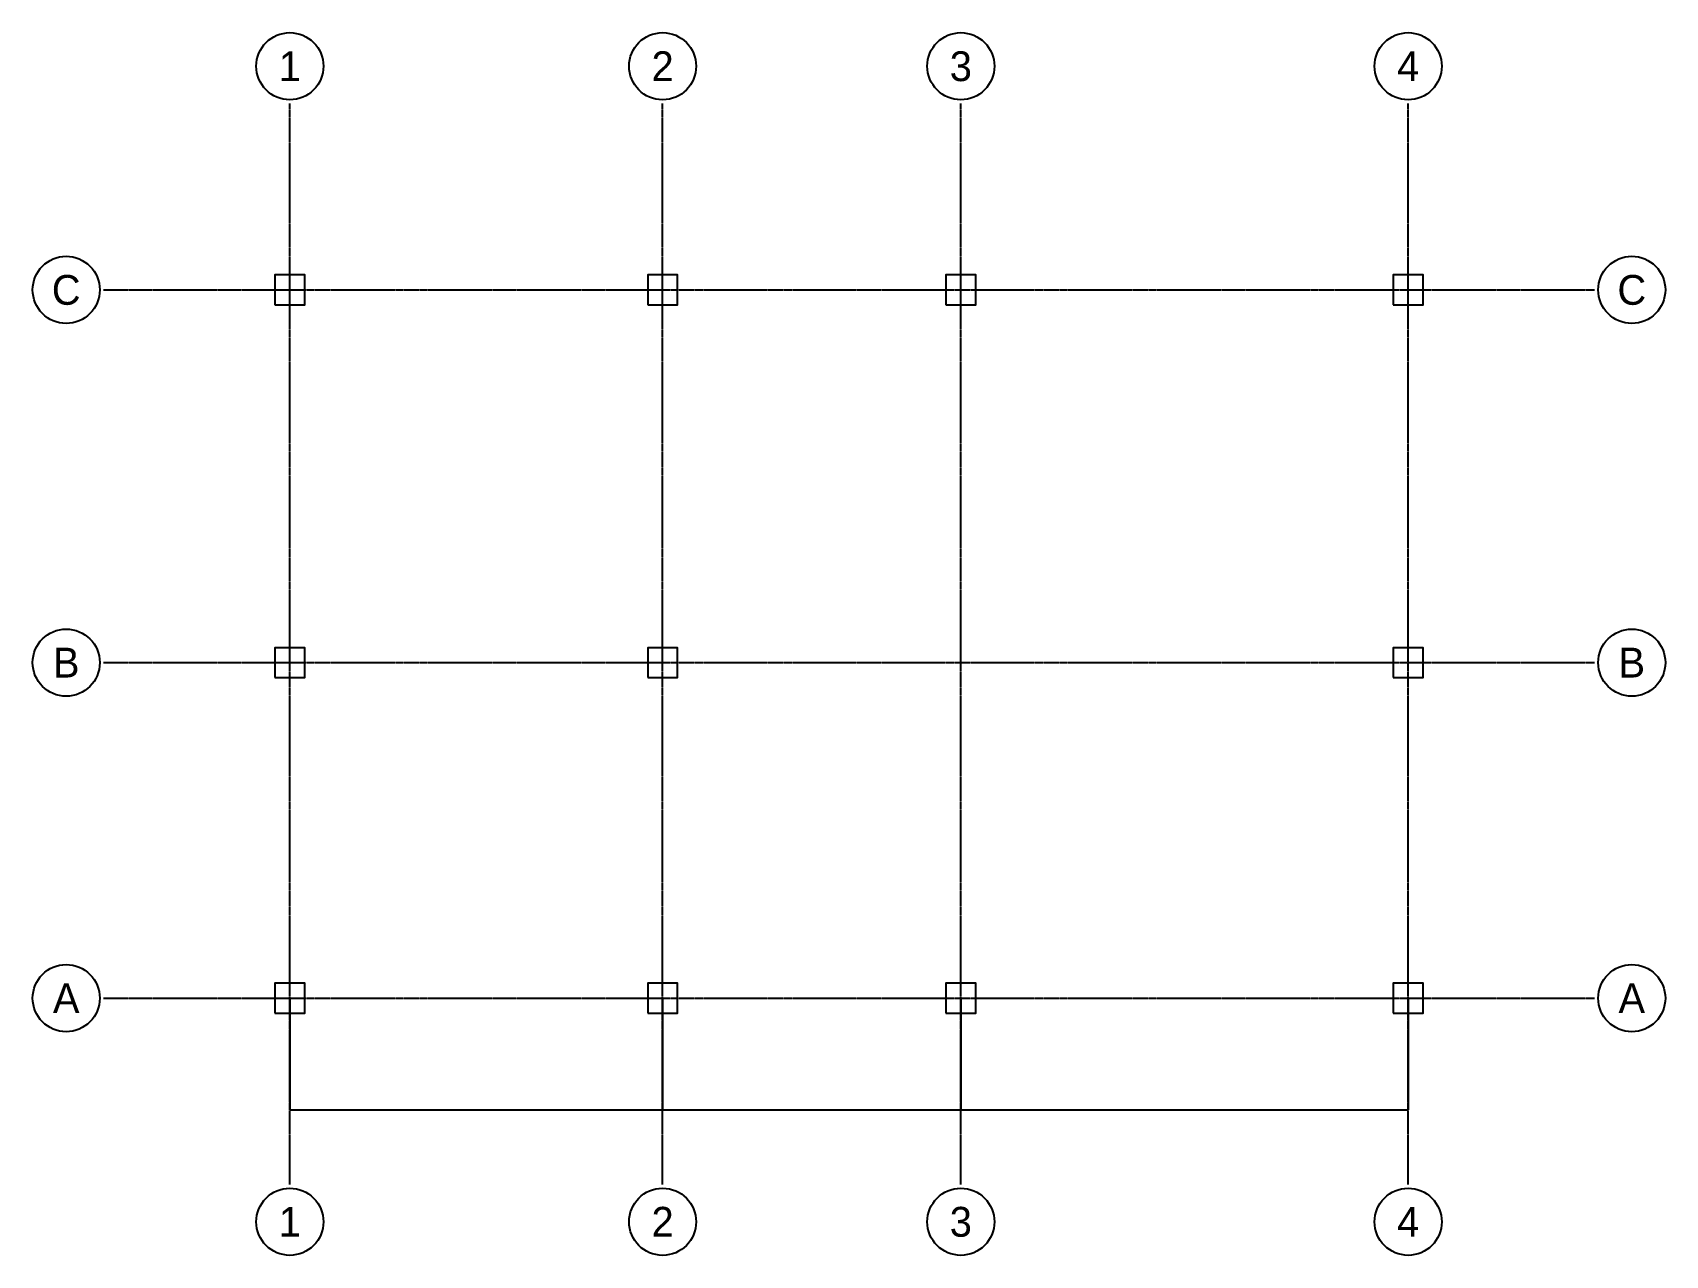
# Model space of a CAD drawing. Header units: millimetres. Extents: x -3450 to 18450, y -3450 to 12950.
import ezdxf
from ezdxf.enums import TextEntityAlignment as Align

# ---------------------------------------------------------------- set-up
doc = ezdxf.new("R2010")
doc.units = ezdxf.units.MM
doc.linetypes.add('CENTER', pattern=[5.08, 3.175, -0.635, 0.635, -0.635])
doc.layers.add('A-GRID', color=7, linetype='CENTER')
doc.styles.add('OpenSansCondensed-Light', font='OpenSansCondensed-Light.ttf')
doc.dimstyles.new('EZDXF', dxfattribs={"dimtxt": 0.25, "dimasz": 0.175, "dimexe": 0.375, "dimexo": 0.125, "dimgap": 0.1, "dimtad": 1, "dimlfac": 100, "dimzin": 12, "dimdsep": 46, "dimtxsty": 'OpenSansCondensed-Light', "dimblk": 'ARCHTICK', "dimcen": 2.5, "dimazin": 3, "dimtfac": 0.5, "dimtmove": 2, "dimatfit": 3})

# ---------------------------------------------------------------- blocks, each defined once
blk = doc.blocks.new('_ARCHTICK')
at = {"color": 0, "linetype": 'BYBLOCK', "const_width": 0.15}
blk.add_lwpolyline([(-0.5, -0.5), (0.5, 0.5)], dxfattribs=at)

msp = doc.modelspace()

# ---------------------------------------------------------------- linework, layer by layer
for points in [[(-200, 9300), (200, 9300), (200, 9700), (-200, 9700)], [(4800, 9300), (5200, 9300), (5200, 9700), (4800, 9700)], [(8800, 9300), (9200, 9300), (9200, 9700), (8800, 9700)], [(14800, 9300), (15200, 9300), (15200, 9700), (14800, 9700)], [(-200, 4300), (200, 4300), (200, 4700), (-200, 4700)], [(4800, 4300), (5200, 4300), (5200, 4700), (4800, 4700)], [(14800, 4300), (15200, 4300), (15200, 4700), (14800, 4700)], [(-200, -200), (200, -200), (200, 200), (-200, 200)], [(4800, -200), (5200, -200), (5200, 200), (4800, 200)], [(8800, -200), (9200, -200), (9200, 200), (8800, 200)], [(14800, -200), (15200, -200), (15200, 200), (14800, 200)]]:
    msp.add_lwpolyline(points, close=True)
for centre in [(0, 12500), (5000, 12500), (9000, 12500), (15000, 12500), (-3000, 9500), (18000, 9500), (-3000, 4500), (18000, 4500), (-3000, 0), (18000, 0), (0, -3000), (5000, -3000), (9000, -3000), (15000, -3000)]:
    msp.add_circle(centre, 450)
at = {"layer": 'A-GRID'}
for p, q in [((0, -2500), (0, 12000)), ((5000, -2500), (5000, 12000)), ((9000, -2500), (9000, 12000)), ((15000, -2500), (15000, 12000)), ((-2500, 9500), (17500, 9500)), ((-2500, 4500), (17500, 4500)), ((-2500, 0), (17500, 0))]:
    msp.add_line(p, q, dxfattribs=at)

# ---------------------------------------------------------------- texts
for s, p in [('2', (5000, 12500)), ('3', (9000, 12500)), ('1', (0, 12500)), ('4', (15000, 12500)), ('C', (-3000, 9500)), ('C', (18000, 9500)), ('B', (-3000, 4500)), ('B', (18000, 4500)), ('A', (-3000, 0)), ('A', (18000, 0)), ('1', (0, -3000)), ('2', (5000, -3000)), ('3', (9000, -3000)), ('4', (15000, -3000))]:
    msp.add_text(s, height=400).set_placement(p, align=Align.MIDDLE_CENTER)

# ---------------------------------------------------------------- dimensions: what is measured, and where the dimension line sits
for base, p1, p2 in [((0, -1500), (0, 0), (5000, 0)), ((5000, -1500), (5000, 0), (9000, 0)), ((9000, -1500), (9000, 0), (15000, 0))]:
    msp.add_linear_dim(base=base, p1=p1, p2=p2, dimstyle='EZDXF').render()

doc.saveas('drawing.dxf')
